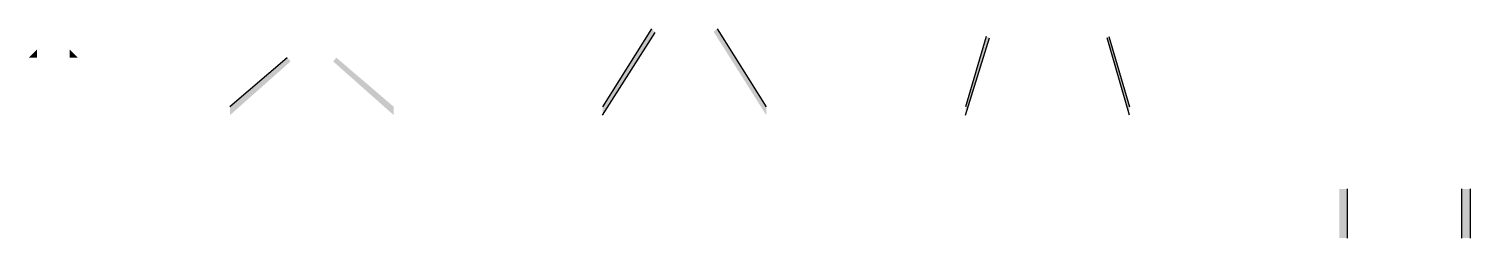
# Model space of a CAD drawing. Header units: millimetres. Extents: x 1455 to 24185, y -7041 to 4772.
# Drawn here: x 18787 to 19667, y 3066 to 3194 of the extents above; entities that cross this region are included whole.
import ezdxf

# ---------------------------------------------------------------- set-up
doc = ezdxf.new("R2010")
doc.units = ezdxf.units.MM
doc.layers.add('焊缝', color=250, linetype='Continuous')

msp = doc.modelspace()

# ---------------------------------------------------------------- hatches: boundary and pattern name
at = {"layer": '焊缝'}
h = msp.add_hatch(color=250, dxfattribs=at)
h.dxf.hatch_style = 1
h.paths.add_polyline_path([(19137.175, 3146.276), (19137.175, 3141.174), (19169.292, 3191.674), (19167.175, 3193.799)])
h = msp.add_hatch(color=250, dxfattribs=at)
h.dxf.hatch_style = 1
h.paths.add_polyline_path([(19237.175, 3146.276), (19237.175, 3141.174), (19205.019, 3192.044), (19207.175, 3193.799)])
h = msp.add_hatch(color=250, dxfattribs=at)
h.dxf.hatch_style = 1
h.paths.add_polyline_path([(19358.917, 3146.276), (19358.917, 3141.174), (19373.503, 3188.234), (19371.417, 3189.205)])
h = msp.add_hatch(color=250, dxfattribs=at)
h.dxf.hatch_style = 1
h.paths.add_polyline_path([(19458.917, 3146.276), (19458.917, 3141.174), (19444.874, 3188.226), (19446.417, 3189.158)])
h = msp.add_hatch(color=250, dxfattribs=at)
h.dxf.hatch_style = 1
h.paths.add_polyline_path([(18786.819, 3176.174), (18791.819, 3181.174), (18791.819, 3176.174)])
h = msp.add_hatch(color=250, dxfattribs=at)
h.dxf.hatch_style = 1
h.paths.add_polyline_path([(18816.819, 3176.174), (18811.819, 3181.174), (18811.819, 3176.174)])
h = msp.add_hatch(color=250, dxfattribs=at)
h.dxf.hatch_style = 1
h.paths.add_polyline_path([(18909.672, 3146.275), (18909.672, 3141.172), (18946.689, 3173.96), (18944.672, 3176.213)])
h = msp.add_hatch(color=250, dxfattribs=at)
h.dxf.hatch_style = 1
h.paths.add_polyline_path([(19009.672, 3146.275), (19009.672, 3141.172), (18972.655, 3173.96), (18974.672, 3176.213)])
h = msp.add_hatch(color=250, dxfattribs=at)
h.dxf.hatch_style = 1
h.paths.add_polyline_path([(19592.025, 3096.174), (19587.025, 3096.174), (19587.025, 3066.174), (19592.025, 3066.174)])
h = msp.add_hatch(color=250, dxfattribs=at)
h.dxf.hatch_style = 1
h.paths.add_polyline_path([(19662.025, 3096.174), (19667.025, 3096.153), (19667.025, 3066.174), (19662.025, 3066.174)])

# ---------------------------------------------------------------- linework, layer by layer
for p, q in [((19167.175, 3193.799), (19137.17, 3146.276)), ((19137.175, 3141.174), (19169.292, 3191.674)), ((19207.175, 3193.799), (19237.18, 3146.276)), ((19371.417, 3189.205), (19358.912, 3146.276)), ((19358.917, 3141.174), (19373.503, 3188.234)), ((19458.917, 3141.174), (19445.363, 3188.367)), ((19446.417, 3189.158), (19458.922, 3146.276)), ((18944.672, 3176.213), (18909.667, 3146.275)), ((19592.025, 3066.174), (19592.025, 3096.174)), ((19662.025, 3066.174), (19662.025, 3096.174)), ((19667.025, 3096.153), (19667.025, 3066.174))]:
    msp.add_line(p, q, dxfattribs=at)

doc.saveas('drawing.dxf')
